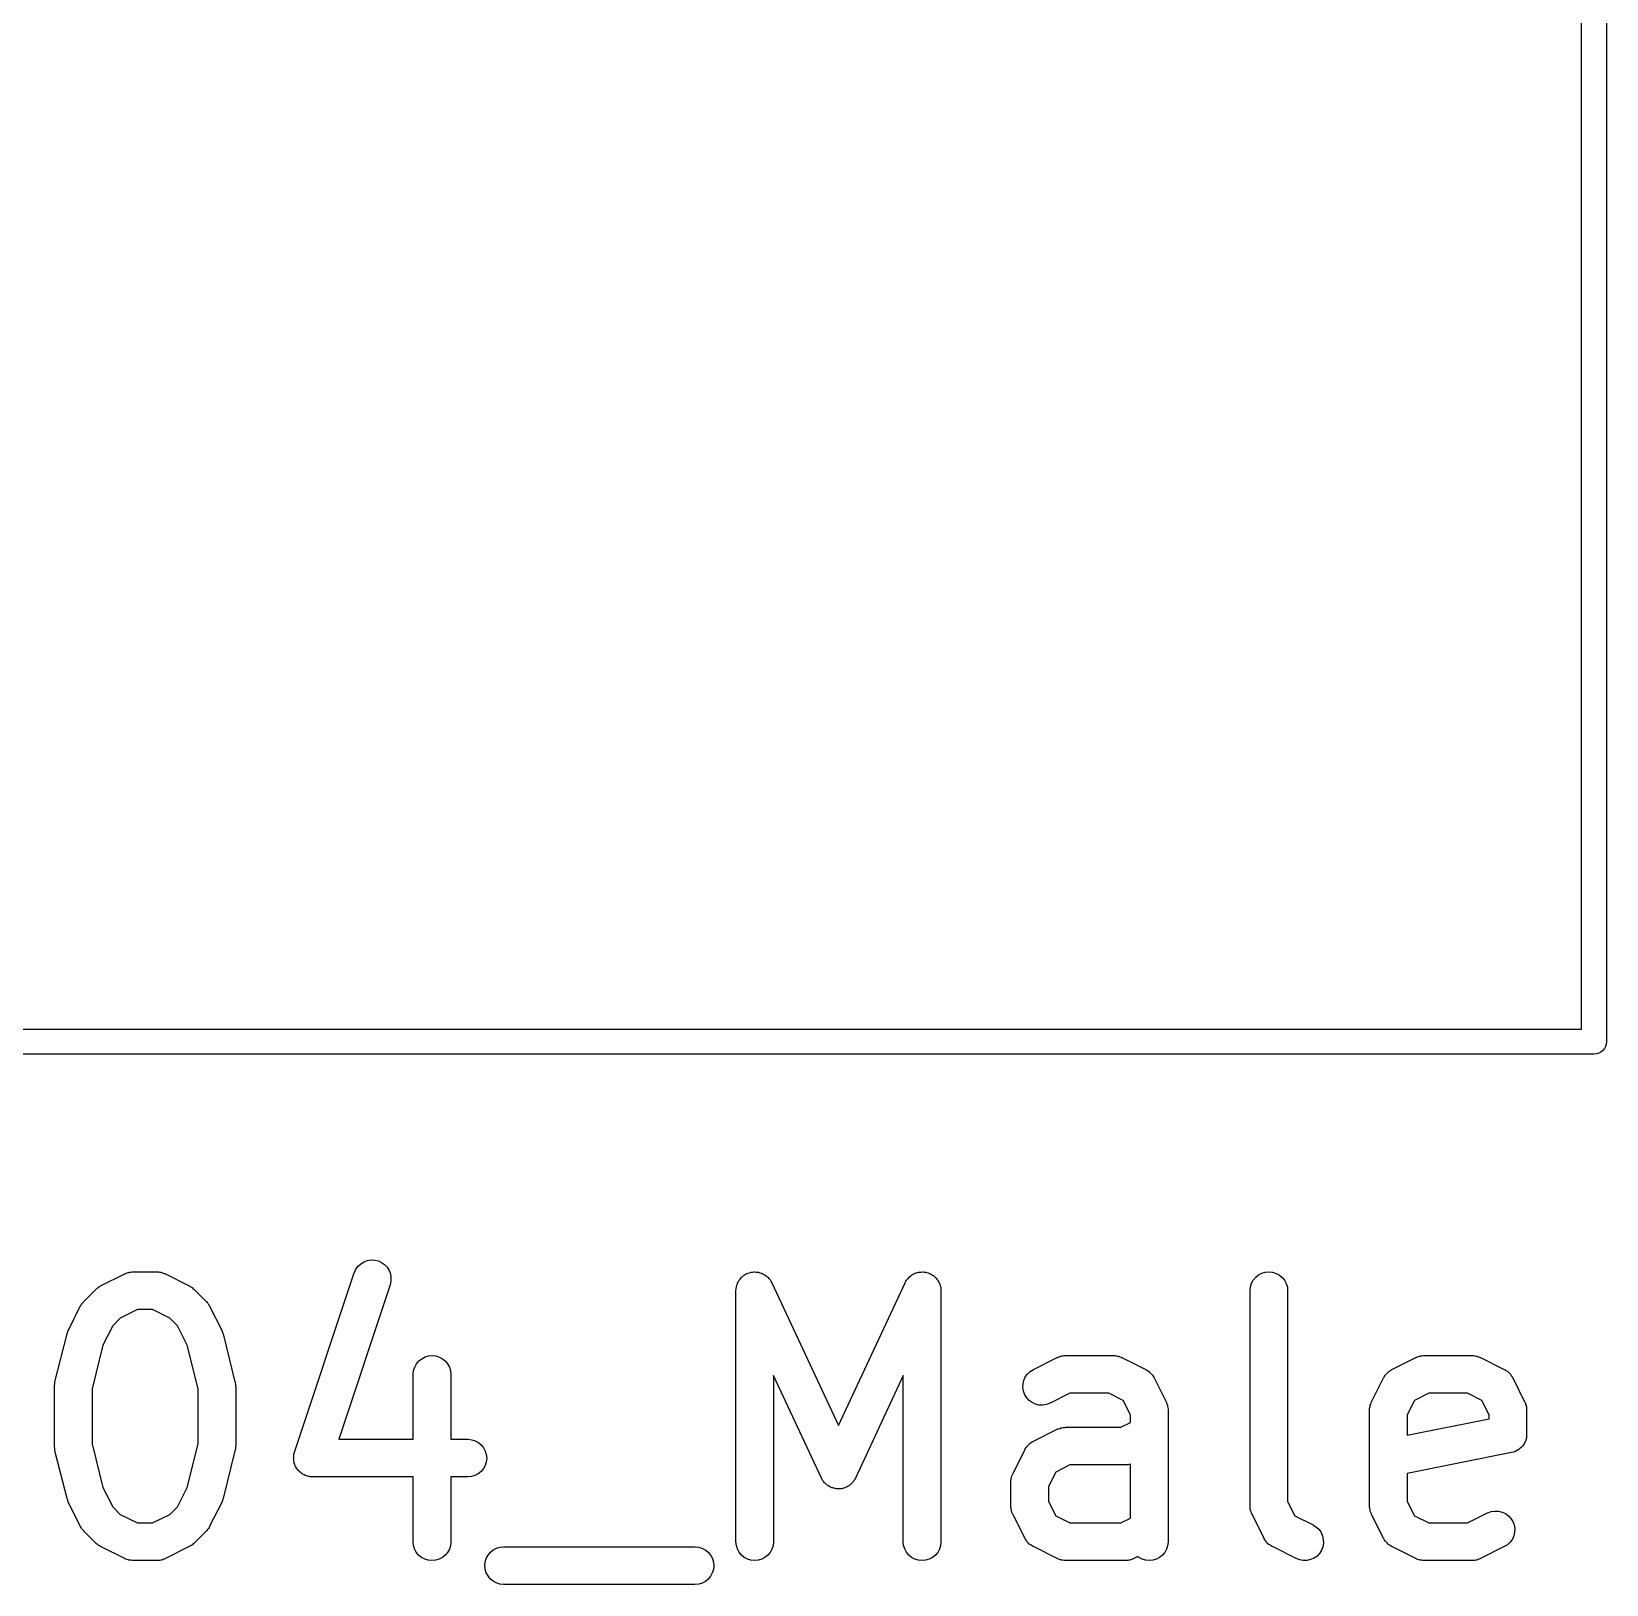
# Model space of a CAD drawing. Extents: x 118.6 to 187.3, y -130.9 to -41.9.
# Drawn here: x 125.73 to 132, y -74.55 to -68.37 of the extents above; entities that cross this region are included whole.
import ezdxf

# ---------------------------------------------------------------- set-up
doc = ezdxf.new("R2010")
doc.units = 0
doc.layers.add('BLACK', color=7, linetype='CONTINUOUS')

msp = doc.modelspace()

# ---------------------------------------------------------------- linework, layer by layer
at = {"layer": 'BLACK', "linetype": 'CONTINUOUS'}
for p, q in [((132, -62.2324), (132, -72.3876)), ((131.9, -72.34), (131.9, -62.28)), ((124.431, -72.34), (131.9, -72.34)), ((132, -72.3924), (131.999, -72.3998)), ((132, -72.3876), (132, -72.39)), ((132, -72.39), (132, -72.3924)), ((131.948, -72.44), (124.412, -72.44)), ((131.95, -72.4402), (131.948, -72.44)), ((131.96, -72.4393), (131.95, -72.4402)), ((131.969, -72.4364), (131.96, -72.4393)), ((131.978, -72.4318), (131.969, -72.4364)), ((131.986, -72.4255), (131.978, -72.4318)), ((131.992, -72.4179), (131.986, -72.4255)), ((131.996, -72.4092), (131.992, -72.4179)), ((131.999, -72.3998), (131.996, -72.4092)), ((127.038, -73.275), (127.051, -73.2673)), ((127.051, -73.2673), (127.064, -73.2622)), ((127.064, -73.2622), (127.079, -73.2599)), ((127.079, -73.2599), (127.094, -73.2604)), ((127.094, -73.2604), (127.108, -73.2638)), ((127.108, -73.2638), (127.121, -73.2698)), ((127.121, -73.2698), (127.133, -73.2784)), ((126.002, -73.3629), (126.098, -73.3153)), ((126.098, -73.3153), (126.099, -73.3148)), ((126.099, -73.3148), (126.101, -73.3141)), ((126.101, -73.3141), (126.103, -73.313)), ((126.103, -73.313), (126.108, -73.3116)), ((126.108, -73.3116), (126.112, -73.3098)), ((126.112, -73.3098), (126.115, -73.3094)), ((126.115, -73.3094), (126.117, -73.3088)), ((126.117, -73.3088), (126.122, -73.3083)), ((126.122, -73.3083), (126.127, -73.3075)), ((126.127, -73.3075), (126.129, -73.3076)), ((126.129, -73.3076), (126.131, -73.3074)), ((126.131, -73.3074), (126.226, -73.3074)), ((126.226, -73.3074), (126.227, -73.3074)), ((126.227, -73.3074), (126.23, -73.3076)), ((126.23, -73.3076), (126.232, -73.3076)), ((126.232, -73.3076), (126.237, -73.3084)), ((126.237, -73.3084), (126.242, -73.309)), ((126.242, -73.309), (126.244, -73.3097)), ((126.244, -73.3097), (126.246, -73.3101)), ((126.246, -73.3101), (126.251, -73.3119)), ((126.251, -73.3119), (126.256, -73.3134)), ((126.256, -73.3134), (126.258, -73.3145)), ((126.258, -73.3145), (126.26, -73.3153)), ((126.26, -73.3153), (126.355, -73.3629)), ((126.774, -74.0253), (127.012, -73.311)), ((127.012, -73.311), (127.013, -73.3101)), ((127.013, -73.3101), (127.019, -73.2968)), ((127.019, -73.2968), (127.028, -73.2849)), ((127.028, -73.2849), (127.038, -73.275)), ((127.133, -73.2784), (127.143, -73.289)), ((127.143, -73.289), (127.151, -73.3015)), ((127.151, -73.3015), (127.156, -73.3151)), ((127.156, -73.3151), (127.158, -73.3296)), ((127.158, -73.3296), (127.158, -73.3442)), ((128.545, -73.34), (128.549, -73.3357)), ((128.549, -73.3357), (128.553, -73.3312)), ((128.553, -73.3312), (128.554, -73.3301)), ((128.554, -73.3301), (128.555, -73.3288)), ((128.555, -73.3288), (128.559, -73.3253)), ((128.559, -73.3253), (128.563, -73.3216)), ((128.563, -73.3216), (128.565, -73.3207)), ((128.565, -73.3207), (128.566, -73.3196)), ((128.566, -73.3196), (128.571, -73.317)), ((128.571, -73.317), (128.576, -73.3142)), ((128.576, -73.3142), (128.578, -73.3136)), ((128.578, -73.3136), (128.579, -73.3128)), ((128.579, -73.3128), (128.585, -73.3113)), ((128.585, -73.3113), (128.59, -73.3094)), ((128.59, -73.3094), (128.592, -73.3092)), ((128.592, -73.3092), (128.593, -73.3087)), ((128.593, -73.3087), (128.599, -73.3082)), ((128.599, -73.3082), (128.604, -73.3074)), ((128.604, -73.3074), (128.606, -73.3075)), ((128.606, -73.3075), (128.608, -73.3074)), ((128.608, -73.3074), (128.613, -73.308)), ((128.613, -73.308), (128.619, -73.3083)), ((128.619, -73.3083), (128.621, -73.3087)), ((128.621, -73.3087), (128.622, -73.3089)), ((128.622, -73.3089), (128.628, -73.3106)), ((128.628, -73.3106), (128.633, -73.312)), ((128.633, -73.312), (128.635, -73.3127)), ((128.635, -73.3127), (128.636, -73.3132)), ((128.636, -73.3132), (128.641, -73.3159)), ((128.641, -73.3159), (128.646, -73.3184)), ((128.646, -73.3184), (128.648, -73.3194)), ((128.648, -73.3194), (128.649, -73.3202)), ((128.649, -73.3202), (128.654, -73.3238)), ((128.654, -73.3238), (128.658, -73.3272)), ((128.658, -73.3272), (128.659, -73.3284)), ((128.659, -73.3284), (128.661, -73.3295)), ((128.661, -73.3295), (128.664, -73.3339)), ((128.664, -73.3339), (128.668, -73.3381)), ((129.213, -73.3387), (129.214, -73.3372)), ((129.214, -73.3372), (129.218, -73.3331)), ((129.218, -73.3331), (129.222, -73.3288)), ((129.222, -73.3288), (129.223, -73.3277)), ((129.223, -73.3277), (129.224, -73.3265)), ((129.224, -73.3265), (129.229, -73.3231)), ((129.229, -73.3231), (129.233, -73.3196)), ((129.233, -73.3196), (129.234, -73.3188)), ((129.234, -73.3188), (129.236, -73.3178)), ((129.236, -73.3178), (129.241, -73.3154)), ((129.241, -73.3154), (129.246, -73.3128)), ((129.246, -73.3128), (129.248, -73.3124)), ((129.248, -73.3124), (129.249, -73.3116)), ((129.249, -73.3116), (129.255, -73.3103)), ((129.255, -73.3103), (129.26, -73.3087)), ((129.26, -73.3087), (129.262, -73.3086)), ((129.262, -73.3086), (129.263, -73.3081)), ((129.263, -73.3081), (129.269, -73.3079)), ((129.269, -73.3079), (129.275, -73.3074)), ((129.275, -73.3074), (129.276, -73.3076)), ((129.276, -73.3076), (129.278, -73.3075)), ((129.278, -73.3075), (129.284, -73.3083)), ((129.284, -73.3083), (129.289, -73.3089)), ((129.289, -73.3089), (129.291, -73.3094)), ((129.291, -73.3094), (129.292, -73.3097)), ((129.292, -73.3097), (129.298, -73.3116)), ((129.298, -73.3116), (129.303, -73.3132)), ((129.303, -73.3132), (129.305, -73.3141)), ((129.305, -73.3141), (129.306, -73.3146)), ((129.306, -73.3146), (129.311, -73.3175)), ((129.311, -73.3175), (129.316, -73.3202)), ((129.316, -73.3202), (129.317, -73.3213)), ((129.317, -73.3213), (129.319, -73.3222)), ((129.319, -73.3222), (129.323, -73.326)), ((129.323, -73.326), (129.327, -73.3295)), ((129.327, -73.3295), (129.328, -73.3309)), ((129.328, -73.3309), (129.33, -73.332)), ((129.33, -73.332), (129.333, -73.3365)), ((129.333, -73.3365), (129.337, -73.3409)), ((130.593, -73.34), (130.603, -73.3288)), ((130.603, -73.3288), (130.614, -73.3196)), ((130.614, -73.3196), (130.627, -73.3128)), ((130.627, -73.3128), (130.641, -73.3087)), ((130.641, -73.3087), (130.656, -73.3074)), ((130.656, -73.3074), (130.67, -73.3089)), ((130.67, -73.3089), (130.684, -73.3132)), ((130.684, -73.3132), (130.697, -73.3202)), ((130.697, -73.3202), (130.708, -73.3295)), ((130.708, -73.3295), (130.717, -73.3409)), ((125.935, -73.4246), (125.983, -73.377)), ((125.983, -73.377), (125.984, -73.3762)), ((125.984, -73.3762), (125.987, -73.3736)), ((125.987, -73.3736), (125.99, -73.3707)), ((125.99, -73.3707), (125.993, -73.369)), ((125.993, -73.369), (125.995, -73.3671)), ((125.995, -73.3671), (125.999, -73.3652)), ((125.999, -73.3652), (126.002, -73.3629)), ((126.355, -73.3629), (126.356, -73.3634)), ((126.356, -73.3634), (126.36, -73.3657)), ((126.36, -73.3657), (126.363, -73.3677)), ((126.363, -73.3677), (126.366, -73.3697)), ((126.366, -73.3697), (126.368, -73.3714)), ((126.368, -73.3714), (126.371, -73.3743)), ((126.371, -73.3743), (126.375, -73.377)), ((126.375, -73.377), (126.422, -73.4246)), ((127.155, -73.3585), (126.95, -73.974)), ((127.158, -73.3442), (127.155, -73.3585)), ((128.532, -73.3813), (128.533, -73.3758)), ((128.532, -73.3824), (128.532, -73.3813)), ((128.532, -74.3824), (128.532, -73.3824)), ((128.533, -73.3702), (128.534, -73.3685)), ((128.533, -73.3758), (128.533, -73.3702)), ((128.534, -73.3668), (128.536, -73.3614)), ((128.534, -73.3685), (128.534, -73.3668)), ((128.536, -73.3614), (128.537, -73.356)), ((128.537, -73.356), (128.538, -73.3545)), ((128.538, -73.3528), (128.541, -73.3479)), ((128.538, -73.3545), (128.538, -73.3528)), ((128.541, -73.3479), (128.544, -73.3429)), ((128.544, -73.3429), (128.545, -73.3415)), ((128.545, -73.3415), (128.545, -73.34)), ((128.668, -73.3381), (128.669, -73.3395)), ((128.669, -73.3395), (128.67, -73.3409)), ((128.67, -73.3409), (128.672, -73.3458)), ((128.672, -73.3458), (128.675, -73.3507)), ((128.675, -73.3507), (128.941, -73.9193)), ((128.941, -73.9193), (129.206, -73.3507)), ((129.206, -73.3507), (129.207, -73.3497)), ((129.207, -73.3497), (129.209, -73.3449)), ((129.209, -73.3449), (129.212, -73.34)), ((129.212, -73.34), (129.213, -73.3387)), ((129.337, -73.3409), (129.337, -73.3424)), ((129.337, -73.3424), (129.338, -73.3438)), ((129.338, -73.3438), (129.341, -73.3489)), ((129.341, -73.3489), (129.343, -73.3538)), ((129.343, -73.3538), (129.344, -73.3554)), ((129.344, -73.3554), (129.345, -73.357)), ((129.345, -73.357), (129.346, -73.3624)), ((129.346, -73.3624), (129.348, -73.3678)), ((129.348, -73.3678), (129.348, -73.3695)), ((129.348, -73.3695), (129.348, -73.3712)), ((129.348, -73.3712), (129.348, -73.3768)), ((129.348, -73.3768), (129.349, -73.3824)), ((129.349, -73.3824), (129.349, -74.3824)), ((130.58, -73.3813), (130.582, -73.3668)), ((130.58, -73.3824), (130.58, -73.3813)), ((130.58, -74.2395), (130.58, -73.3824)), ((130.582, -73.3668), (130.586, -73.3528)), ((130.586, -73.3528), (130.593, -73.34)), ((130.717, -73.3409), (130.724, -73.3538)), ((130.724, -73.3538), (130.729, -73.3678)), ((130.729, -73.3678), (130.73, -73.3824)), ((130.73, -73.3824), (130.73, -74.2218)), ((125.874, -73.5393), (125.921, -73.4441)), ((125.921, -73.4441), (125.922, -73.4431)), ((125.922, -73.4431), (125.924, -73.4396)), ((125.924, -73.4396), (125.926, -73.4359)), ((125.926, -73.4359), (125.928, -73.4335)), ((125.928, -73.4335), (125.93, -73.4309)), ((125.93, -73.4309), (125.933, -73.4278)), ((125.933, -73.4278), (125.935, -73.4246)), ((126.149, -73.4574), (126.08, -73.4916)), ((126.209, -73.4574), (126.149, -73.4574)), ((126.277, -73.4916), (126.209, -73.4574)), ((126.422, -73.4246), (126.423, -73.4253)), ((126.423, -73.4253), (126.426, -73.4286)), ((126.426, -73.4286), (126.429, -73.4317)), ((126.429, -73.4317), (126.43, -73.4343)), ((126.43, -73.4343), (126.432, -73.4368)), ((126.432, -73.4368), (126.434, -73.4405)), ((126.434, -73.4405), (126.436, -73.4441)), ((126.436, -73.4441), (126.484, -73.5393)), ((126.05, -73.522), (126.011, -73.599)), ((126.08, -73.4916), (126.05, -73.522)), ((126.308, -73.522), (126.277, -73.4916)), ((126.346, -73.599), (126.308, -73.522)), ((125.82, -73.7451), (125.868, -73.5547)), ((125.868, -73.553), (125.871, -73.5465)), ((125.868, -73.5533), (125.868, -73.553)), ((125.868, -73.5537), (125.868, -73.5533)), ((125.868, -73.5547), (125.868, -73.5537)), ((125.871, -73.5465), (125.873, -73.5399)), ((125.873, -73.5399), (125.874, -73.5396)), ((125.874, -73.5396), (125.874, -73.5393)), ((126.484, -73.5393), (126.484, -73.5403)), ((126.484, -73.5403), (126.485, -73.5406)), ((126.485, -73.5406), (126.485, -73.5409)), ((126.485, -73.5409), (126.487, -73.5475)), ((126.487, -73.5475), (126.489, -73.554)), ((126.489, -73.554), (126.49, -73.5543)), ((126.49, -73.5543), (126.49, -73.5547)), ((126.49, -73.5547), (126.537, -73.7451)), ((126.011, -73.599), (125.968, -73.7726)), ((126.39, -73.7726), (126.346, -73.599)), ((127.281, -73.653), (127.294, -73.6462)), ((127.294, -73.6462), (127.308, -73.642)), ((127.308, -73.642), (127.322, -73.6407)), ((127.322, -73.6407), (127.337, -73.6422)), ((127.337, -73.6422), (127.351, -73.6466)), ((127.351, -73.6466), (127.364, -73.6535)), ((129.717, -73.6963), (129.812, -73.6486)), ((129.812, -73.6486), (129.813, -73.6482)), ((129.813, -73.6482), (129.815, -73.6474)), ((129.815, -73.6474), (129.817, -73.6464)), ((129.817, -73.6464), (129.822, -73.6449)), ((129.822, -73.6449), (129.827, -73.6431)), ((129.827, -73.6431), (129.829, -73.6428)), ((129.829, -73.6428), (129.831, -73.6421)), ((129.831, -73.6421), (129.836, -73.6416)), ((129.836, -73.6416), (129.841, -73.6408)), ((129.841, -73.6408), (129.843, -73.6409)), ((129.843, -73.6409), (129.845, -73.6407)), ((129.845, -73.6407), (130.036, -73.6407)), ((130.036, -73.6407), (130.037, -73.6407)), ((130.037, -73.6407), (130.039, -73.641)), ((130.039, -73.641), (130.041, -73.6409)), ((130.041, -73.6409), (130.046, -73.6418)), ((130.046, -73.6418), (130.052, -73.6424)), ((130.052, -73.6424), (130.054, -73.643)), ((130.054, -73.643), (130.056, -73.6434)), ((130.056, -73.6434), (130.061, -73.6452)), ((130.061, -73.6452), (130.065, -73.6468)), ((130.065, -73.6468), (130.067, -73.6478)), ((130.067, -73.6478), (130.069, -73.6486)), ((130.069, -73.6486), (130.165, -73.6963)), ((131.145, -73.6963), (131.241, -73.6486)), ((131.241, -73.6482), (131.244, -73.6474)), ((131.241, -73.6486), (131.241, -73.6482)), ((131.244, -73.6474), (131.245, -73.6464)), ((131.245, -73.6464), (131.25, -73.6449)), ((131.25, -73.6449), (131.255, -73.6431)), ((131.255, -73.6431), (131.257, -73.6428)), ((131.257, -73.6428), (131.259, -73.6421)), ((131.259, -73.6421), (131.265, -73.6416)), ((131.265, -73.6416), (131.27, -73.6408)), ((131.27, -73.6408), (131.272, -73.6409)), ((131.272, -73.6409), (131.274, -73.6407)), ((131.274, -73.6407), (131.465, -73.6407)), ((131.465, -73.6407), (131.466, -73.6407)), ((131.466, -73.6407), (131.468, -73.641)), ((131.468, -73.641), (131.47, -73.6409)), ((131.47, -73.6409), (131.475, -73.6418)), ((131.475, -73.6418), (131.48, -73.6424)), ((131.48, -73.6424), (131.482, -73.643)), ((131.482, -73.643), (131.484, -73.6434)), ((131.484, -73.6434), (131.489, -73.6452)), ((131.489, -73.6452), (131.494, -73.6468)), ((131.494, -73.6468), (131.496, -73.6478)), ((131.496, -73.6478), (131.498, -73.6486)), ((131.498, -73.6486), (131.593, -73.6963)), ((127.247, -73.7147), (127.248, -73.7001)), ((127.248, -73.7001), (127.253, -73.6862)), ((127.253, -73.6862), (127.26, -73.6733)), ((127.26, -73.6733), (127.269, -73.6621)), ((127.269, -73.6621), (127.281, -73.653)), ((127.364, -73.6535), (127.375, -73.6629)), ((127.375, -73.6629), (127.384, -73.6742)), ((127.384, -73.6742), (127.391, -73.6871)), ((127.391, -73.6871), (127.395, -73.7011)), ((127.395, -73.7011), (127.397, -73.7157)), ((129.694, -73.7141), (129.704, -73.704)), ((129.704, -73.704), (129.717, -73.6963)), ((130.165, -73.6963), (130.166, -73.6967)), ((130.166, -73.6967), (130.167, -73.6976)), ((130.167, -73.6976), (130.169, -73.6983)), ((130.169, -73.6983), (130.173, -73.7016)), ((130.173, -73.7016), (130.178, -73.7047)), ((130.178, -73.7047), (130.179, -73.7058)), ((130.179, -73.7058), (130.18, -73.7068)), ((130.18, -73.7068), (130.184, -73.7109)), ((130.184, -73.7109), (130.188, -73.7149)), ((131.122, -73.7141), (131.126, -73.7102)), ((131.126, -73.7102), (131.13, -73.7061)), ((131.13, -73.7061), (131.132, -73.7052)), ((131.132, -73.7052), (131.133, -73.704)), ((131.133, -73.704), (131.138, -73.701)), ((131.138, -73.701), (131.142, -73.6978)), ((131.142, -73.6978), (131.144, -73.6971)), ((131.144, -73.6971), (131.145, -73.6963)), ((131.593, -73.6963), (131.594, -73.6967)), ((131.594, -73.6967), (131.596, -73.6976)), ((131.596, -73.6976), (131.597, -73.6983)), ((131.597, -73.6983), (131.602, -73.7016)), ((131.602, -73.7016), (131.607, -73.7047)), ((131.607, -73.7047), (131.608, -73.7058)), ((131.608, -73.7058), (131.609, -73.7068)), ((131.609, -73.7068), (131.613, -73.7109)), ((131.613, -73.7109), (131.617, -73.7149)), ((125.818, -73.7596), (125.819, -73.7537)), ((125.818, -73.761), (125.818, -73.7596)), ((125.818, -73.7623), (125.818, -73.761)), ((125.818, -73.7633), (125.818, -73.7623)), ((125.818, -74.0014), (125.818, -73.7633)), ((125.819, -73.7537), (125.82, -73.7477)), ((125.82, -73.7465), (125.82, -73.7451)), ((125.82, -73.7477), (125.82, -73.7465)), ((125.968, -73.7726), (125.968, -73.9922)), ((126.39, -73.9922), (126.39, -73.7726)), ((126.537, -73.7451), (126.538, -73.7462)), ((126.538, -73.7462), (126.538, -73.7475)), ((126.538, -73.7475), (126.538, -73.7488)), ((126.538, -73.7488), (126.539, -73.7547)), ((126.539, -73.7547), (126.539, -73.7607)), ((126.539, -73.7607), (126.539, -73.762)), ((126.539, -73.762), (126.54, -73.7633)), ((126.54, -73.7633), (126.54, -74.0014)), ((127.247, -73.7157), (127.247, -73.7147)), ((127.247, -73.974), (127.247, -73.7157)), ((127.397, -73.7157), (127.397, -73.974)), ((128.873, -74.1284), (128.682, -73.7204)), ((128.682, -73.7204), (128.682, -74.3824)), ((129.199, -73.7204), (129.009, -74.1284)), ((129.199, -74.3824), (129.199, -73.7204)), ((129.675, -73.7683), (129.676, -73.7536)), ((129.678, -73.7827), (129.675, -73.7683)), ((129.676, -73.7536), (129.679, -73.7394)), ((129.679, -73.7394), (129.685, -73.726)), ((129.685, -73.726), (129.694, -73.7141)), ((130.188, -73.7149), (130.189, -73.7162)), ((130.189, -73.7162), (130.19, -73.7174)), ((130.19, -73.7174), (130.194, -73.7222)), ((130.194, -73.7222), (130.197, -73.7269)), ((130.197, -73.7269), (130.197, -73.7284)), ((130.197, -73.7284), (130.198, -73.7298)), ((130.198, -73.7298), (130.246, -73.825)), ((131.064, -73.825), (131.112, -73.7298)), ((131.112, -73.7289), (131.113, -73.7275)), ((131.112, -73.7298), (131.112, -73.7289)), ((131.113, -73.7275), (131.114, -73.726)), ((131.114, -73.726), (131.117, -73.7214)), ((131.117, -73.7214), (131.12, -73.7166)), ((131.12, -73.7166), (131.121, -73.7154)), ((131.121, -73.7154), (131.122, -73.7141)), ((131.617, -73.7149), (131.618, -73.7162)), ((131.618, -73.7162), (131.619, -73.7174)), ((131.619, -73.7174), (131.622, -73.7222)), ((131.622, -73.7222), (131.625, -73.7269)), ((131.625, -73.7269), (131.626, -73.7284)), ((131.626, -73.7284), (131.627, -73.7298)), ((131.627, -73.7298), (131.674, -73.825)), ((129.683, -73.7964), (129.678, -73.7827)), ((129.691, -73.8088), (129.683, -73.7964)), ((129.701, -73.8196), (129.691, -73.8088)), ((129.712, -73.8281), (129.701, -73.8196)), ((129.726, -73.8342), (129.712, -73.8281)), ((129.74, -73.8376), (129.726, -73.8342)), ((129.755, -73.8382), (129.74, -73.8376)), ((129.769, -73.8359), (129.755, -73.8382)), ((129.783, -73.8309), (129.769, -73.8359)), ((129.784, -73.8304), (129.783, -73.8309)), ((129.863, -73.7907), (129.784, -73.8304)), ((130.018, -73.7907), (129.863, -73.7907)), ((130.075, -73.8192), (130.018, -73.7907)), ((130.104, -73.8763), (130.075, -73.8192)), ((130.246, -73.825), (130.246, -73.826)), ((130.246, -73.826), (130.247, -73.828)), ((130.247, -73.828), (130.248, -73.83)), ((130.248, -73.83), (130.25, -73.8349)), ((130.25, -73.8349), (130.251, -73.8397)), ((131.058, -73.8409), (131.059, -73.8387)), ((131.059, -73.8387), (131.061, -73.8339)), ((131.061, -73.8339), (131.062, -73.829)), ((131.062, -73.829), (131.063, -73.8271)), ((131.063, -73.8271), (131.064, -73.825)), ((131.235, -73.8192), (131.206, -73.8763)), ((131.292, -73.7907), (131.235, -73.8192)), ((131.447, -73.7907), (131.292, -73.7907)), ((131.504, -73.8192), (131.447, -73.7907)), ((131.532, -73.8763), (131.504, -73.8192)), ((131.674, -73.825), (131.675, -73.826)), ((131.675, -73.826), (131.676, -73.828)), ((131.676, -73.828), (131.677, -73.83)), ((131.677, -73.83), (131.678, -73.8349)), ((131.678, -73.8349), (131.68, -73.8397)), ((130.104, -73.9075), (130.104, -73.8763)), ((130.251, -73.8397), (130.252, -73.8419)), ((130.252, -73.8419), (130.252, -73.844)), ((130.252, -73.844), (130.253, -73.8491)), ((130.253, -73.8491), (130.254, -73.8542)), ((130.254, -73.8542), (130.254, -73.8564)), ((130.254, -73.8564), (130.254, -73.8586)), ((130.254, -73.8586), (130.254, -74.3824)), ((131.056, -73.8531), (131.057, -73.8481)), ((131.056, -73.8553), (131.056, -73.8531)), ((131.056, -73.8575), (131.056, -73.8553)), ((131.056, -73.8586), (131.056, -73.8575)), ((131.056, -74.2395), (131.056, -73.8586)), ((131.057, -73.8481), (131.058, -73.843)), ((131.058, -73.843), (131.058, -73.8409)), ((131.206, -73.8763), (131.206, -73.9576)), ((131.206, -73.9576), (131.532, -73.8923)), ((131.532, -73.8923), (131.532, -73.8763)), ((131.68, -73.8397), (131.68, -73.8419)), ((131.68, -73.8419), (131.681, -73.844)), ((131.681, -73.844), (131.681, -73.8491)), ((131.681, -73.8491), (131.682, -73.8542)), ((131.682, -73.8542), (131.682, -73.8564)), ((131.682, -73.8564), (131.682, -73.8586)), ((131.682, -73.8586), (131.682, -73.9538)), ((129.717, -73.982), (129.812, -73.9343)), ((129.812, -73.9343), (129.813, -73.9339)), ((129.813, -73.9339), (129.815, -73.9331)), ((129.815, -73.9331), (129.817, -73.9321)), ((129.817, -73.9321), (129.822, -73.9306)), ((129.822, -73.9306), (129.827, -73.9288)), ((129.827, -73.9288), (129.829, -73.9285)), ((129.829, -73.9285), (129.831, -73.9279)), ((129.831, -73.9279), (129.836, -73.9274)), ((129.836, -73.9274), (129.841, -73.9266)), ((129.841, -73.9266), (129.843, -73.9266)), ((129.843, -73.9266), (129.845, -73.9264)), ((129.845, -73.9264), (130.066, -73.9264)), ((130.066, -73.9264), (130.104, -73.9075)), ((131.682, -73.9618), (131.681, -73.9687)), ((131.682, -73.9538), (131.682, -73.9542)), ((131.682, -73.9542), (131.682, -73.9542)), ((131.682, -73.9542), (131.682, -73.9542)), ((131.682, -73.9542), (131.682, -73.9549)), ((131.682, -73.9549), (131.682, -73.9618)), ((125.818, -74.0028), (125.818, -74.0014)), ((125.818, -74.0041), (125.818, -74.0028)), ((125.819, -74.01), (125.818, -74.0041)), ((125.82, -74.016), (125.819, -74.01)), ((125.82, -74.0173), (125.82, -74.016)), ((125.82, -74.0186), (125.82, -74.0173)), ((125.82, -74.0196), (125.82, -74.0186)), ((125.868, -74.2101), (125.82, -74.0196)), ((125.968, -73.9922), (126.011, -74.1657)), ((126.346, -74.1657), (126.39, -73.9922)), ((126.537, -74.0196), (126.49, -74.2101)), ((126.538, -74.017), (126.537, -74.0183)), ((126.537, -74.0183), (126.537, -74.0196)), ((126.539, -74.0111), (126.538, -74.017)), ((126.54, -74.0025), (126.539, -74.0038)), ((126.539, -74.0038), (126.539, -74.0051)), ((126.539, -74.0051), (126.539, -74.0111)), ((126.54, -74.0014), (126.54, -74.0025)), ((126.773, -74.0297), (126.774, -74.0253)), ((126.95, -73.974), (127.247, -73.974)), ((127.397, -73.974), (127.465, -73.974)), ((127.465, -73.974), (127.466, -73.9741)), ((127.466, -73.9741), (127.48, -73.9757)), ((127.48, -73.9757), (127.494, -73.9801)), ((127.494, -73.9801), (127.507, -73.9872)), ((127.507, -73.9872), (127.518, -73.9966)), ((127.518, -73.9966), (127.527, -74.008)), ((127.527, -74.008), (127.534, -74.021)), ((127.534, -74.021), (127.538, -74.035)), ((129.636, -74.1107), (129.683, -74.0155)), ((129.683, -74.0155), (129.684, -74.0146)), ((129.684, -74.0146), (129.685, -74.0132)), ((129.685, -74.0117), (129.688, -74.0071)), ((129.685, -74.0132), (129.685, -74.0117)), ((129.688, -74.0071), (129.692, -74.0023)), ((129.692, -74.0023), (129.693, -74.0011)), ((129.693, -74.0011), (129.694, -73.9998)), ((129.694, -73.9998), (129.698, -73.9959)), ((129.698, -73.9959), (129.702, -73.9918)), ((129.702, -73.9918), (129.703, -73.9909)), ((129.703, -73.9909), (129.704, -73.9898)), ((129.704, -73.9898), (129.709, -73.9867)), ((129.709, -73.9867), (129.714, -73.9835)), ((129.714, -73.9835), (129.715, -73.9828)), ((129.715, -73.9828), (129.717, -73.982)), ((131.629, -74.0253), (131.622, -74.0274)), ((131.635, -74.0233), (131.629, -74.0253)), ((131.636, -74.0232), (131.635, -74.0233)), ((131.642, -74.0198), (131.636, -74.0231)), ((131.636, -74.0231), (131.636, -74.0232)), ((131.648, -74.0166), (131.642, -74.0198)), ((131.649, -74.0164), (131.648, -74.0166)), ((131.654, -74.0118), (131.649, -74.0162)), ((131.649, -74.0162), (131.649, -74.0164)), ((131.66, -74.0074), (131.654, -74.0118)), ((131.665, -74.0016), (131.66, -74.0069)), ((131.66, -74.0069), (131.66, -74.0071)), ((131.66, -74.0071), (131.66, -74.0074)), ((131.669, -73.9962), (131.665, -74.0016)), ((131.67, -73.9956), (131.669, -73.9959)), ((131.669, -73.9959), (131.669, -73.9962)), ((131.673, -73.9895), (131.67, -73.9956)), ((131.676, -73.9834), (131.673, -73.9895)), ((131.677, -73.9827), (131.676, -73.983)), ((131.676, -73.983), (131.676, -73.9834)), ((131.679, -73.9761), (131.677, -73.9827)), ((131.681, -73.9694), (131.679, -73.9761)), ((131.681, -73.9687), (131.681, -73.9691)), ((131.681, -73.9691), (131.681, -73.9694)), ((126.77, -74.0485), (126.771, -74.0441)), ((126.771, -74.0514), (126.77, -74.0485)), ((126.771, -74.0396), (126.772, -74.0368)), ((126.771, -74.0441), (126.771, -74.0396)), ((126.771, -74.0542), (126.771, -74.0514)), ((126.771, -74.0586), (126.771, -74.0542)), ((126.772, -74.0631), (126.771, -74.0586)), ((126.772, -74.034), (126.773, -74.0297)), ((126.772, -74.0368), (126.772, -74.034)), ((126.773, -74.0659), (126.772, -74.0631)), ((126.773, -74.0687), (126.773, -74.0659)), ((126.775, -74.0728), (126.773, -74.0687)), ((126.776, -74.0771), (126.775, -74.0728)), ((126.777, -74.0797), (126.776, -74.0771)), ((126.778, -74.0824), (126.777, -74.0797)), ((126.781, -74.0862), (126.778, -74.0824)), ((126.783, -74.0901), (126.781, -74.0862)), ((127.534, -74.0781), (127.527, -74.091)), ((127.538, -74.0641), (127.534, -74.0781)), ((127.538, -74.035), (127.54, -74.0496)), ((127.54, -74.0496), (127.538, -74.0641)), ((129.863, -74.0764), (129.806, -74.1049)), ((130.084, -74.0764), (129.863, -74.0764)), ((130.086, -74.0762), (130.084, -74.0764)), ((130.088, -74.0763), (130.086, -74.0762)), ((130.093, -74.0755), (130.088, -74.0763)), ((130.098, -74.075), (130.093, -74.0755)), ((130.1, -74.0744), (130.098, -74.075)), ((130.102, -74.074), (130.1, -74.0744)), ((130.104, -74.0735), (130.102, -74.074)), ((130.104, -74.2884), (130.104, -74.0735)), ((131.622, -74.0274), (131.206, -74.1105)), ((126.785, -74.0923), (126.783, -74.0901)), ((126.786, -74.0948), (126.785, -74.0923)), ((126.789, -74.098), (126.786, -74.0948)), ((126.792, -74.1015), (126.789, -74.098)), ((126.794, -74.1034), (126.792, -74.1015)), ((126.796, -74.1054), (126.794, -74.1034)), ((126.8, -74.1081), (126.796, -74.1054)), ((126.803, -74.1109), (126.8, -74.1081)), ((126.806, -74.1123), (126.803, -74.1109)), ((126.808, -74.114), (126.806, -74.1123)), ((126.812, -74.1158), (126.808, -74.114)), ((126.816, -74.118), (126.812, -74.1158)), ((126.819, -74.1188), (126.816, -74.118)), ((126.821, -74.12), (126.819, -74.1188)), ((126.826, -74.1211), (126.821, -74.12)), ((126.83, -74.1224), (126.826, -74.1211)), ((126.833, -74.1227), (126.83, -74.1224)), ((126.836, -74.1234), (126.833, -74.1227)), ((126.84, -74.1235), (126.836, -74.1234)), ((126.844, -74.124), (126.84, -74.1235)), ((126.845, -74.124), (126.844, -74.124)), ((127.247, -74.124), (126.845, -74.124)), ((127.247, -74.3824), (127.247, -74.124)), ((127.465, -74.124), (127.397, -74.124)), ((127.397, -74.124), (127.397, -74.3824)), ((127.479, -74.1226), (127.465, -74.124)), ((127.493, -74.1184), (127.479, -74.1226)), ((127.506, -74.1115), (127.493, -74.1184)), ((127.517, -74.1023), (127.506, -74.1115)), ((127.527, -74.091), (127.517, -74.1023)), ((128.875, -74.1317), (128.873, -74.1284)), ((128.876, -74.1353), (128.875, -74.1317)), ((128.878, -74.138), (128.876, -74.1353)), ((128.88, -74.141), (128.878, -74.138)), ((128.883, -74.1439), (128.88, -74.141)), ((128.885, -74.147), (128.883, -74.1439)), ((128.888, -74.1493), (128.885, -74.147)), ((128.89, -74.1519), (128.888, -74.1493)), ((128.893, -74.1542), (128.89, -74.1519)), ((128.991, -74.1526), (128.988, -74.1549)), ((128.993, -74.1501), (128.991, -74.1526)), ((128.996, -74.1478), (128.993, -74.1501)), ((128.998, -74.1447), (128.996, -74.1478)), ((129.001, -74.1418), (128.998, -74.1447)), ((129.002, -74.1389), (129.001, -74.1418)), ((129.004, -74.1362), (129.002, -74.1389)), ((129.006, -74.1327), (129.004, -74.1362)), ((129.008, -74.1293), (129.006, -74.1327)), ((129.009, -74.1284), (129.008, -74.1293)), ((129.628, -74.1388), (129.629, -74.1338)), ((129.628, -74.141), (129.628, -74.1388)), ((129.628, -74.1432), (129.628, -74.141)), ((129.628, -74.1443), (129.628, -74.1432)), ((129.628, -74.2395), (129.628, -74.1443)), ((129.629, -74.1287), (129.63, -74.1266)), ((129.629, -74.1338), (129.629, -74.1287)), ((129.63, -74.1244), (129.632, -74.1196)), ((129.63, -74.1266), (129.63, -74.1244)), ((129.632, -74.1196), (129.634, -74.1147)), ((129.634, -74.1147), (129.635, -74.1128)), ((129.635, -74.1128), (129.636, -74.1107)), ((129.806, -74.1049), (129.778, -74.162)), ((131.206, -74.1105), (131.206, -74.2218)), ((125.868, -74.2104), (125.868, -74.2101)), ((125.868, -74.2108), (125.868, -74.2104)), ((125.871, -74.2173), (125.868, -74.2108)), ((126.011, -74.1657), (126.05, -74.2427)), ((126.308, -74.2427), (126.346, -74.1657)), ((126.489, -74.2118), (126.487, -74.2183)), ((126.49, -74.2101), (126.489, -74.2111)), ((126.489, -74.2111), (126.489, -74.2114)), ((126.489, -74.2114), (126.489, -74.2118)), ((128.896, -74.1569), (128.893, -74.1542)), ((128.899, -74.1586), (128.896, -74.1569)), ((128.902, -74.1607), (128.899, -74.1586)), ((128.905, -74.1624), (128.902, -74.1607)), ((128.909, -74.1644), (128.905, -74.1624)), ((128.912, -74.1656), (128.909, -74.1644)), ((128.915, -74.1671), (128.912, -74.1656)), ((128.919, -74.168), (128.915, -74.1671)), ((128.922, -74.1694), (128.919, -74.168)), ((128.926, -74.1699), (128.922, -74.1694)), ((128.929, -74.1707), (128.926, -74.1699)), ((128.933, -74.171), (128.929, -74.1707)), ((128.937, -74.1716), (128.933, -74.171)), ((128.94, -74.1714), (128.937, -74.1716)), ((128.944, -74.1716), (128.94, -74.1714)), ((128.947, -74.1711), (128.944, -74.1716)), ((128.951, -74.1709), (128.947, -74.1711)), ((128.955, -74.1701), (128.951, -74.1709)), ((128.958, -74.1696), (128.955, -74.1701)), ((128.962, -74.1683), (128.958, -74.1696)), ((128.966, -74.1674), (128.962, -74.1683)), ((128.969, -74.166), (128.966, -74.1674)), ((128.972, -74.1648), (128.969, -74.166)), ((128.975, -74.1629), (128.972, -74.1648)), ((128.979, -74.1612), (128.975, -74.1629)), ((128.982, -74.1592), (128.979, -74.1612)), ((128.985, -74.1575), (128.982, -74.1592)), ((128.988, -74.1549), (128.985, -74.1575)), ((129.778, -74.162), (129.778, -74.2218)), ((125.873, -74.2239), (125.871, -74.2173)), ((125.873, -74.2242), (125.873, -74.2239)), ((125.873, -74.2245), (125.873, -74.2242)), ((125.874, -74.2254), (125.873, -74.2245)), ((125.921, -74.3207), (125.874, -74.2254)), ((126.05, -74.2427), (126.08, -74.2731)), ((126.08, -74.2731), (126.149, -74.3074)), ((126.209, -74.3074), (126.277, -74.2731)), ((126.277, -74.2731), (126.308, -74.2427)), ((126.484, -74.2254), (126.436, -74.3207)), ((126.487, -74.2183), (126.484, -74.2248)), ((126.484, -74.2248), (126.484, -74.2251)), ((126.484, -74.2251), (126.484, -74.2254)), ((129.628, -74.2417), (129.628, -74.2395)), ((129.628, -74.2439), (129.628, -74.2417)), ((129.629, -74.249), (129.628, -74.2439)), ((129.629, -74.2541), (129.629, -74.249)), ((129.63, -74.2562), (129.629, -74.2541)), ((129.63, -74.2584), (129.63, -74.2562)), ((129.632, -74.2632), (129.63, -74.2584)), ((129.633, -74.2681), (129.632, -74.2632)), ((129.634, -74.2701), (129.633, -74.2681)), ((129.635, -74.2721), (129.634, -74.2701)), ((129.636, -74.2731), (129.635, -74.2721)), ((129.683, -74.3683), (129.636, -74.2731)), ((129.778, -74.2218), (129.806, -74.2789)), ((130.58, -74.2417), (130.58, -74.2395)), ((130.58, -74.2439), (130.58, -74.2417)), ((130.581, -74.249), (130.58, -74.2439)), ((130.581, -74.2541), (130.581, -74.249)), ((130.582, -74.2562), (130.581, -74.2541)), ((130.582, -74.2584), (130.582, -74.2562)), ((130.584, -74.2632), (130.582, -74.2584)), ((130.586, -74.2681), (130.584, -74.2632)), ((130.587, -74.2701), (130.586, -74.2681)), ((130.587, -74.2721), (130.587, -74.2701)), ((130.588, -74.2731), (130.587, -74.2721)), ((130.636, -74.3683), (130.588, -74.2731)), ((130.73, -74.2218), (130.759, -74.2789)), ((131.056, -74.2417), (131.056, -74.2395)), ((131.056, -74.2439), (131.056, -74.2417)), ((131.057, -74.249), (131.056, -74.2439)), ((131.058, -74.2541), (131.057, -74.249)), ((131.058, -74.2562), (131.058, -74.2541)), ((131.059, -74.2584), (131.058, -74.2562)), ((131.06, -74.2632), (131.059, -74.2584)), ((131.062, -74.2681), (131.06, -74.2632)), ((131.063, -74.2701), (131.062, -74.2681)), ((131.064, -74.2721), (131.063, -74.2701)), ((131.064, -74.2731), (131.064, -74.2721)), ((131.112, -74.3683), (131.064, -74.2731)), ((131.206, -74.2218), (131.235, -74.2789)), ((131.447, -74.3074), (131.526, -74.2677)), ((131.526, -74.2677), (131.527, -74.2672)), ((131.527, -74.2672), (131.541, -74.2622)), ((131.541, -74.2622), (131.555, -74.2599)), ((131.555, -74.2599), (131.57, -74.2605)), ((131.57, -74.2605), (131.584, -74.2639)), ((131.584, -74.2639), (131.598, -74.27)), ((131.598, -74.27), (131.609, -74.2785)), ((125.923, -74.3243), (125.921, -74.3207)), ((125.925, -74.328), (125.923, -74.3243)), ((125.927, -74.3304), (125.925, -74.328)), ((125.929, -74.3331), (125.927, -74.3304)), ((125.932, -74.3361), (125.929, -74.3331)), ((125.935, -74.3394), (125.932, -74.3361)), ((125.935, -74.3402), (125.935, -74.3394)), ((125.983, -74.3878), (125.935, -74.3402)), ((126.149, -74.3074), (126.209, -74.3074)), ((126.422, -74.3402), (126.375, -74.3878)), ((126.425, -74.3369), (126.422, -74.3402)), ((126.428, -74.3339), (126.425, -74.3369)), ((126.43, -74.3313), (126.428, -74.3339)), ((126.432, -74.3289), (126.43, -74.3313)), ((126.434, -74.3252), (126.432, -74.3289)), ((126.436, -74.3216), (126.434, -74.3252)), ((126.436, -74.3207), (126.436, -74.3216)), ((129.806, -74.2789), (129.863, -74.3074)), ((129.863, -74.3074), (130.066, -74.3074)), ((130.066, -74.3074), (130.104, -74.2884)), ((130.759, -74.2789), (130.831, -74.3153)), ((130.831, -74.3153), (130.832, -74.3158)), ((130.832, -74.3158), (130.845, -74.3237)), ((130.845, -74.3237), (130.855, -74.3339)), ((130.855, -74.3339), (130.863, -74.346)), ((131.235, -74.2789), (131.292, -74.3074)), ((131.292, -74.3074), (131.447, -74.3074)), ((131.609, -74.2785), (131.619, -74.2892)), ((131.619, -74.2892), (131.627, -74.3017)), ((131.627, -74.3017), (131.632, -74.3154)), ((131.632, -74.3154), (131.635, -74.3298)), ((131.635, -74.3298), (131.634, -74.3445)), ((125.986, -74.3905), (125.983, -74.3878)), ((125.989, -74.3934), (125.986, -74.3905)), ((125.992, -74.3951), (125.989, -74.3934)), ((125.994, -74.3971), (125.992, -74.3951)), ((125.998, -74.3991), (125.994, -74.3971)), ((126.001, -74.4014), (125.998, -74.3991)), ((126.002, -74.4018), (126.001, -74.4014)), ((126.098, -74.4495), (126.002, -74.4018)), ((126.355, -74.4018), (126.26, -74.4495)), ((126.359, -74.3996), (126.355, -74.4018)), ((126.363, -74.3977), (126.359, -74.3996)), ((126.365, -74.3957), (126.363, -74.3977)), ((126.368, -74.3941), (126.365, -74.3957)), ((126.371, -74.3912), (126.368, -74.3941)), ((126.374, -74.3885), (126.371, -74.3912)), ((126.375, -74.3878), (126.374, -74.3885)), ((127.248, -74.3969), (127.247, -74.3824)), ((127.252, -74.411), (127.248, -74.3969)), ((127.395, -74.398), (127.391, -74.4119)), ((127.397, -74.3834), (127.395, -74.398)), ((127.397, -74.3824), (127.397, -74.3834)), ((127.593, -74.404), (127.607, -74.4026)), ((127.607, -74.4026), (128.369, -74.4026)), ((128.369, -74.4026), (128.37, -74.4026)), ((128.37, -74.4026), (128.385, -74.4043)), ((128.534, -74.3969), (128.532, -74.3824)), ((128.538, -74.411), (128.534, -74.3969)), ((128.681, -74.398), (128.676, -74.4119)), ((128.682, -74.3834), (128.681, -74.398)), ((128.682, -74.3824), (128.682, -74.3834)), ((129.2, -74.3969), (129.199, -74.3824)), ((129.205, -74.411), (129.2, -74.3969)), ((129.347, -74.398), (129.343, -74.4119)), ((129.349, -74.3834), (129.347, -74.398)), ((129.349, -74.3824), (129.349, -74.3834)), ((129.684, -74.3697), (129.683, -74.3683)), ((129.685, -74.3712), (129.684, -74.3697)), ((129.688, -74.3759), (129.685, -74.3712)), ((129.691, -74.3807), (129.688, -74.3759)), ((129.692, -74.3819), (129.691, -74.3807)), ((129.693, -74.3832), (129.692, -74.3819)), ((129.697, -74.3872), (129.693, -74.3832)), ((129.701, -74.3913), (129.697, -74.3872)), ((129.702, -74.3923), (129.701, -74.3913)), ((129.703, -74.3934), (129.702, -74.3923)), ((129.708, -74.3965), (129.703, -74.3934)), ((129.713, -74.3998), (129.708, -74.3965)), ((129.714, -74.4005), (129.713, -74.3998)), ((129.716, -74.4014), (129.714, -74.4005)), ((129.717, -74.4018), (129.716, -74.4014)), ((129.812, -74.4495), (129.717, -74.4018)), ((130.252, -74.398), (130.248, -74.4119)), ((130.254, -74.3834), (130.252, -74.398)), ((130.254, -74.3824), (130.254, -74.3834)), ((130.636, -74.3697), (130.636, -74.3683)), ((130.637, -74.3712), (130.636, -74.3697)), ((130.64, -74.3759), (130.637, -74.3712)), ((130.643, -74.3807), (130.64, -74.3759)), ((130.644, -74.3819), (130.643, -74.3807)), ((130.645, -74.3832), (130.644, -74.3819)), ((130.649, -74.3872), (130.645, -74.3832)), ((130.653, -74.3913), (130.649, -74.3872)), ((130.655, -74.3923), (130.653, -74.3913)), ((130.656, -74.3934), (130.655, -74.3923)), ((130.661, -74.3965), (130.656, -74.3934)), ((130.665, -74.3998), (130.661, -74.3965)), ((130.667, -74.4005), (130.665, -74.3998)), ((130.668, -74.4014), (130.667, -74.4005)), ((130.669, -74.4018), (130.668, -74.4014)), ((130.764, -74.4495), (130.669, -74.4018)), ((130.863, -74.346), (130.869, -74.3594)), ((130.87, -74.4028), (130.865, -74.4164)), ((130.869, -74.3594), (130.872, -74.3737)), ((130.873, -74.3884), (130.87, -74.4028)), ((130.872, -74.3737), (130.873, -74.3884)), ((131.113, -74.3697), (131.112, -74.3683)), ((131.113, -74.3712), (131.113, -74.3697)), ((131.116, -74.3759), (131.113, -74.3712)), ((131.12, -74.3807), (131.116, -74.3759)), ((131.121, -74.3819), (131.12, -74.3807)), ((131.122, -74.3832), (131.121, -74.3819)), ((131.126, -74.3872), (131.122, -74.3832)), ((131.13, -74.3913), (131.126, -74.3872)), ((131.131, -74.3923), (131.13, -74.3913)), ((131.132, -74.3934), (131.131, -74.3923)), ((131.137, -74.3965), (131.132, -74.3934)), ((131.141, -74.3998), (131.137, -74.3965)), ((131.143, -74.4005), (131.141, -74.3998)), ((131.144, -74.4014), (131.143, -74.4005)), ((131.145, -74.4018), (131.144, -74.4014)), ((131.241, -74.4495), (131.145, -74.4018)), ((131.593, -74.4018), (131.498, -74.4495)), ((131.606, -74.3941), (131.593, -74.4018)), ((131.616, -74.384), (131.606, -74.3941)), ((131.625, -74.3721), (131.616, -74.384)), ((131.631, -74.3587), (131.625, -74.3721)), ((131.634, -74.3445), (131.631, -74.3587)), ((126.1, -74.4503), (126.098, -74.4495)), ((126.102, -74.4513), (126.1, -74.4503)), ((126.107, -74.4529), (126.102, -74.4513)), ((126.111, -74.4547), (126.107, -74.4529)), ((126.113, -74.4551), (126.111, -74.4547)), ((126.116, -74.4557), (126.113, -74.4551)), ((126.121, -74.4563), (126.116, -74.4557)), ((126.126, -74.4572), (126.121, -74.4563)), ((126.128, -74.4571), (126.126, -74.4572)), ((126.13, -74.4574), (126.128, -74.4571)), ((126.131, -74.4574), (126.13, -74.4574)), ((126.226, -74.4574), (126.131, -74.4574)), ((126.229, -74.4572), (126.226, -74.4574)), ((126.231, -74.4573), (126.229, -74.4572)), ((126.236, -74.4565), (126.231, -74.4573)), ((126.241, -74.456), (126.236, -74.4565)), ((126.243, -74.4553), (126.241, -74.456)), ((126.245, -74.455), (126.243, -74.4553)), ((126.25, -74.4532), (126.245, -74.455)), ((126.255, -74.4517), (126.25, -74.4532)), ((126.257, -74.4507), (126.255, -74.4517)), ((126.259, -74.4499), (126.257, -74.4507)), ((126.26, -74.4495), (126.259, -74.4499)), ((127.259, -74.4239), (127.252, -74.411)), ((127.268, -74.4352), (127.259, -74.4239)), ((127.28, -74.4446), (127.268, -74.4352)), ((127.293, -74.4515), (127.28, -74.4446)), ((127.307, -74.4558), (127.293, -74.4515)), ((127.321, -74.4574), (127.307, -74.4558)), ((127.336, -74.4561), (127.321, -74.4574)), ((127.35, -74.4519), (127.336, -74.4561)), ((127.363, -74.4451), (127.35, -74.4519)), ((127.374, -74.436), (127.363, -74.4451)), ((127.384, -74.4248), (127.374, -74.436)), ((127.391, -74.4119), (127.384, -74.4248)), ((127.532, -74.4771), (127.534, -74.4625)), ((127.534, -74.4625), (127.538, -74.4486)), ((127.538, -74.4486), (127.545, -74.4357)), ((127.545, -74.4357), (127.555, -74.4244)), ((127.555, -74.4244), (127.566, -74.4151)), ((127.566, -74.4151), (127.579, -74.4083)), ((127.579, -74.4083), (127.593, -74.404)), ((128.385, -74.4043), (128.399, -74.4087)), ((128.399, -74.4087), (128.412, -74.4157)), ((128.412, -74.4157), (128.423, -74.4251)), ((128.423, -74.4251), (128.432, -74.4366)), ((128.432, -74.4366), (128.439, -74.4495)), ((128.439, -74.4495), (128.443, -74.4636)), ((128.443, -74.4636), (128.444, -74.4781)), ((128.545, -74.4239), (128.538, -74.411)), ((128.554, -74.4352), (128.545, -74.4239)), ((128.565, -74.4446), (128.554, -74.4352)), ((128.578, -74.4515), (128.565, -74.4446)), ((128.592, -74.4558), (128.578, -74.4515)), ((128.607, -74.4574), (128.592, -74.4558)), ((128.621, -74.4561), (128.607, -74.4574)), ((128.635, -74.4519), (128.621, -74.4561)), ((128.648, -74.4451), (128.635, -74.4519)), ((128.66, -74.436), (128.648, -74.4451)), ((128.669, -74.4248), (128.66, -74.436)), ((128.676, -74.4119), (128.669, -74.4248)), ((129.212, -74.4239), (129.205, -74.411)), ((129.221, -74.4352), (129.212, -74.4239)), ((129.232, -74.4446), (129.221, -74.4352)), ((129.245, -74.4515), (129.232, -74.4446)), ((129.259, -74.4558), (129.245, -74.4515)), ((129.274, -74.4574), (129.259, -74.4558)), ((129.288, -74.4561), (129.274, -74.4574)), ((129.302, -74.4519), (129.288, -74.4561)), ((129.315, -74.4451), (129.302, -74.4519)), ((129.327, -74.436), (129.315, -74.4451)), ((129.336, -74.4248), (129.327, -74.436)), ((129.343, -74.4119), (129.336, -74.4248)), ((129.814, -74.4503), (129.812, -74.4495)), ((129.816, -74.4513), (129.814, -74.4503)), ((129.821, -74.4529), (129.816, -74.4513)), ((129.826, -74.4547), (129.821, -74.4529)), ((129.828, -74.4551), (129.826, -74.4547)), ((129.83, -74.4557), (129.828, -74.4551)), ((129.835, -74.4563), (129.83, -74.4557)), ((129.84, -74.4572), (129.835, -74.4563)), ((129.842, -74.4571), (129.84, -74.4572)), ((129.844, -74.4574), (129.842, -74.4571)), ((129.845, -74.4574), (129.844, -74.4574)), ((130.084, -74.4574), (129.845, -74.4574)), ((130.086, -74.4572), (130.084, -74.4574)), ((130.088, -74.4573), (130.086, -74.4572)), ((130.093, -74.4565), (130.088, -74.4573)), ((130.098, -74.456), (130.093, -74.4565)), ((130.1, -74.4553), (130.098, -74.456)), ((130.102, -74.455), (130.1, -74.4553)), ((130.107, -74.4532), (130.102, -74.455)), ((130.112, -74.4517), (130.107, -74.4532)), ((130.114, -74.4507), (130.112, -74.4517)), ((130.116, -74.4499), (130.114, -74.4507)), ((130.117, -74.4495), (130.116, -74.4499)), ((130.133, -74.4415), (130.117, -74.4495)), ((130.137, -74.4446), (130.133, -74.4415)), ((130.15, -74.4515), (130.137, -74.4446)), ((130.164, -74.4558), (130.15, -74.4515)), ((130.178, -74.4574), (130.164, -74.4558)), ((130.193, -74.4561), (130.178, -74.4574)), ((130.207, -74.4519), (130.193, -74.4561)), ((130.22, -74.4451), (130.207, -74.4519)), ((130.231, -74.436), (130.22, -74.4451)), ((130.241, -74.4248), (130.231, -74.436)), ((130.248, -74.4119), (130.241, -74.4248)), ((130.778, -74.4547), (130.764, -74.4495)), ((130.792, -74.4572), (130.778, -74.4547)), ((130.807, -74.4568), (130.792, -74.4572)), ((130.821, -74.4536), (130.807, -74.4568)), ((130.835, -74.4477), (130.821, -74.4536)), ((130.847, -74.4393), (130.835, -74.4477)), ((130.857, -74.4287), (130.847, -74.4393)), ((130.865, -74.4164), (130.857, -74.4287)), ((131.243, -74.4503), (131.241, -74.4495)), ((131.245, -74.4513), (131.243, -74.4503)), ((131.249, -74.4529), (131.245, -74.4513)), ((131.254, -74.4547), (131.249, -74.4529)), ((131.256, -74.4551), (131.254, -74.4547)), ((131.258, -74.4557), (131.256, -74.4551)), ((131.264, -74.4563), (131.258, -74.4557)), ((131.269, -74.4572), (131.264, -74.4563)), ((131.271, -74.4571), (131.269, -74.4572)), ((131.273, -74.4574), (131.271, -74.4571)), ((131.274, -74.4574), (131.273, -74.4574)), ((131.465, -74.4574), (131.274, -74.4574)), ((131.467, -74.4572), (131.465, -74.4574)), ((131.469, -74.4573), (131.467, -74.4572)), ((131.474, -74.4565), (131.469, -74.4573)), ((131.479, -74.456), (131.474, -74.4565)), ((131.481, -74.4553), (131.479, -74.456)), ((131.483, -74.455), (131.481, -74.4553)), ((131.488, -74.4532), (131.483, -74.455)), ((131.493, -74.4517), (131.488, -74.4532)), ((131.495, -74.4507), (131.493, -74.4517)), ((131.497, -74.4499), (131.495, -74.4507)), ((131.498, -74.4495), (131.497, -74.4499)), ((127.534, -74.4917), (127.532, -74.4771)), ((127.538, -74.5057), (127.534, -74.4917)), ((127.545, -74.5187), (127.538, -74.5057)), ((127.554, -74.5301), (127.545, -74.5187)), ((128.431, -74.5196), (128.422, -74.5308)), ((128.438, -74.5067), (128.431, -74.5196)), ((128.443, -74.4927), (128.438, -74.5067)), ((128.444, -74.4781), (128.443, -74.4927)), ((127.565, -74.5395), (127.554, -74.5301)), ((127.578, -74.5466), (127.565, -74.5395)), ((127.592, -74.551), (127.578, -74.5466)), ((127.606, -74.5526), (127.592, -74.551)), ((127.607, -74.5526), (127.606, -74.5526)), ((128.369, -74.5526), (127.607, -74.5526)), ((128.384, -74.5512), (128.369, -74.5526)), ((128.398, -74.547), (128.384, -74.5512)), ((128.411, -74.5401), (128.398, -74.547)), ((128.422, -74.5308), (128.411, -74.5401))]:
    msp.add_line(p, q, dxfattribs=at)

doc.saveas('drawing.dxf')
